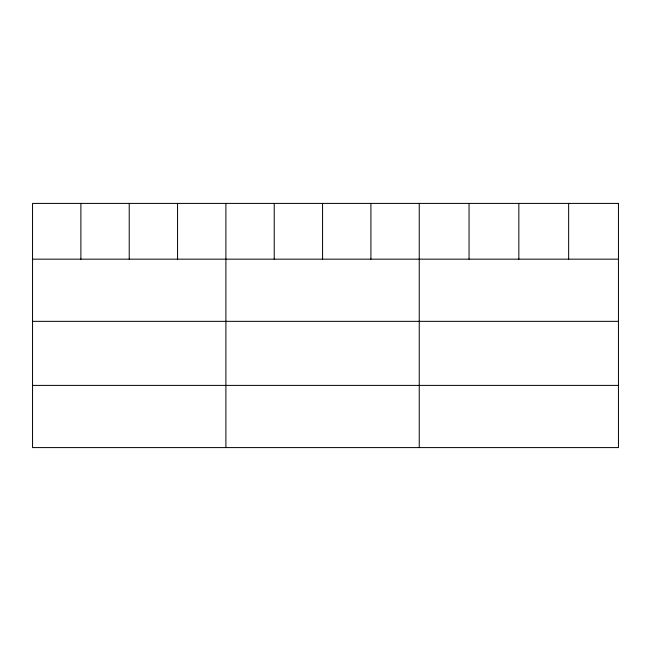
<?xml version="1.0" encoding="UTF-8"?>
<svg xmlns="http://www.w3.org/2000/svg" width="651" height="651" viewBox="0 0 651 651"><rect width="100%" height="100%" fill="white"/><g stroke="black" fill="none" stroke-linecap="round" stroke-linejoin="round"><path stroke-width="0.98" d="M32.55 259.163L618.45 259.163M32.55 321.342L618.45 321.342M32.55 385.4L618.45 385.4M568.648 203.413L568.648 259.163M518.847 203.413L518.847 259.163M469.045 203.413L469.045 259.163M419.244 203.413L419.244 447.587M370.907 203.413L370.907 259.163M322.57 203.413L322.57 259.163M274.234 203.413L274.234 259.163M225.897 203.413L225.897 447.587M177.56 203.413L177.56 259.163M129.224 203.413L129.224 259.163M80.887 203.413L80.887 259.163M618.45 203.413L32.55 203.413L32.55 447.587L618.45 447.587L618.45 203.413"/></g></svg>
